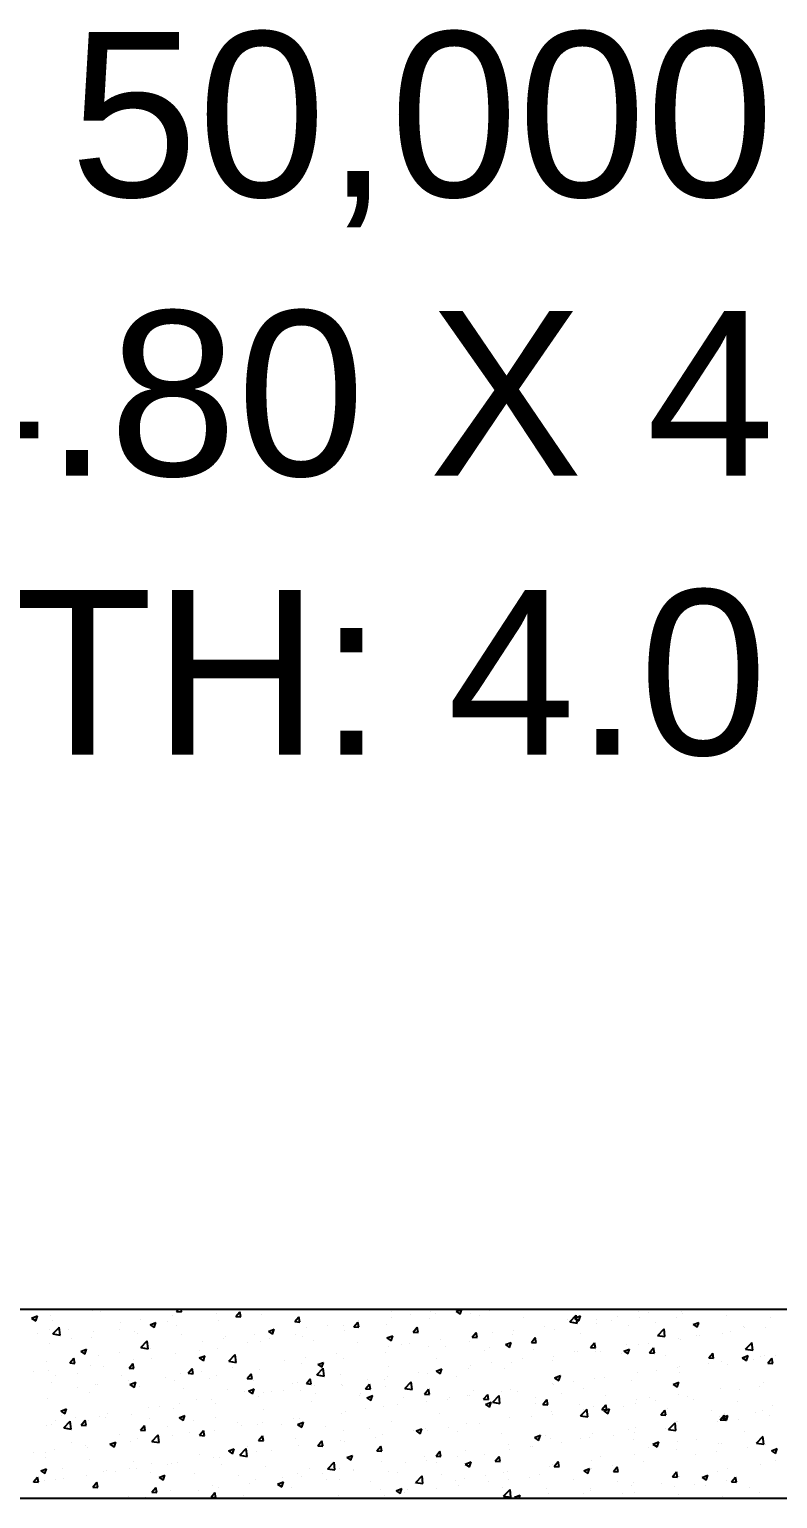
# Model space of a CAD drawing. Header units: millimetres. Extents: x 331487 to 517269, y 198509 to 399936.
# Drawn here: x 445679 to 446587, y 322089 to 323871 of the extents above; entities that cross this region are included whole.
import ezdxf

# ---------------------------------------------------------------- set-up
doc = ezdxf.new("R2010")
doc.units = ezdxf.units.MM
doc.header["$MEASUREMENT"] = 0
doc.layers.add('9th_Column', color=2, linetype='Continuous', lineweight=25)
doc.layers.add('9th_Text', color=7, linetype='Continuous', lineweight=5)
doc.layers.add('COLUMN', color=6, linetype='Continuous')
doc.styles.add('MtXpl_Swis721_Lt_BT', font='swissl.ttf')

msp = doc.modelspace()

# ---------------------------------------------------------------- linework, layer by layer
at = {"layer": '9th_Column'}
for p, q in [((443134.3, 322318.5), (447634.5, 322318.5)), ((447934.5, 322088.7), (442904.3, 322088.5))]:
    msp.add_line(p, q, dxfattribs=at)
at = {"layer": 'COLUMN', "color": 2, "linetype": 'Continuous'}
for p, q in [((445681.5, 322307.4), (445688.5, 322310.1)), ((445681.5, 322307.4), (445686.5, 322304)), ((445686.5, 322304), (445688.5, 322310.1)), ((445705, 322310.3), (445705, 322310.3)), ((445706.4, 322305.1), (445706.4, 322305.1)), ((445755.5, 322316.7), (445755.5, 322316.7)), ((445764.7, 322315.1), (445764.7, 322315.1)), ((445814.2, 322305.3), (445814.2, 322305.3)), ((445852.1, 322310.3), (445852.1, 322310.3)), ((445857.5, 322315.7), (445859.9, 322318.5)), ((445857.5, 322315.7), (445863.5, 322315.2)), ((445863.5, 322315.2), (445862.9, 322318.5)), ((445905.3, 322313.2), (445905.3, 322313.2)), ((445929.3, 322309.4), (445934.1, 322315.2)), ((445929.3, 322309.4), (445935.2, 322308.9)), ((445935.2, 322308.9), (445934.1, 322315.2)), ((445960, 322311.9), (445960, 322311.9)), ((446001, 322303.2), (446005.8, 322308.9)), ((446007, 322302.6), (446005.8, 322308.9)), ((446065, 322317.7), (446065, 322317.7)), ((446118.4, 322315.5), (446118.4, 322315.5)), ((446118.5, 322308.2), (446118.5, 322308.2)), ((446141.1, 322312.4), (446141.1, 322312.4)), ((446164, 322306.6), (446164, 322306.6)), ((446166.1, 322315.7), (446166.1, 322315.7)), ((446171.7, 322313.2), (446171.7, 322313.2)), ((446176.8, 322318.2), (446176.8, 322318.2)), ((446196.7, 322315.6), (446203.7, 322318.3)), ((446196.7, 322315.6), (446201.7, 322312.3)), ((446201.7, 322312.3), (446203.7, 322318.3)), ((446214.5, 322313), (446214.5, 322313)), ((446225.1, 322310.9), (446225.1, 322310.9)), ((446233.8, 322318.5), (446236.6, 322318.1)), ((446236.6, 322318.1), (446236.5, 322318.5)), ((446278.5, 322308.7), (446278.5, 322308.7)), ((446331.9, 322306.4), (446331.9, 322306.4)), ((446334.5, 322303), (446342.3, 322311.1)), ((446340.4, 322307.6), (446347.4, 322310.3)), ((446340.4, 322307.6), (446345.4, 322304.3)), ((446343.3, 322301.5), (446342.2, 322311)), ((446345.4, 322304.3), (446347.4, 322310.3)), ((446364.2, 322317.6), (446364.2, 322317.6)), ((446366.9, 322306.1), (446366.9, 322306.1)), ((446391.9, 322309.4), (446391.9, 322309.4)), ((446417.6, 322315.4), (446417.6, 322315.4)), ((446419, 322308.1), (446419, 322308.1)), ((446429.8, 322314.4), (446429.8, 322314.4)), ((446464.3, 322308.6), (446464.3, 322308.6)), ((446470.3, 322315.2), (446470.3, 322315.2)), ((446471, 322313.1), (446471, 322313.1)), ((446524.3, 322310.8), (446524.3, 322310.8)), ((446577.7, 322308.6), (446577.7, 322308.6)), ((445688.2, 322288.7), (445688.2, 322288.7)), ((445703.7, 322293.8), (445703.7, 322293.8)), ((445707.3, 322288.3), (445716.2, 322286.9)), ((445707.4, 322288.3), (445715.2, 322296.5)), ((445716.2, 322286.9), (445715.1, 322296.4)), ((445726, 322293.7), (445726, 322293.7)), ((445757.1, 322291.6), (445757.1, 322291.6)), ((445788.7, 322293.2), (445788.7, 322293.2)), ((445789.2, 322302), (445789.2, 322302)), ((445806.2, 322291), (445806.2, 322291)), ((445810.5, 322289.3), (445810.5, 322289.3)), ((445825.3, 322299.4), (445832.3, 322302.1)), ((445825.3, 322299.4), (445830.2, 322296)), ((445830.2, 322296), (445832.3, 322302.1)), ((445847, 322303.2), (445847, 322303.2)), ((445857.6, 322298), (445857.6, 322298)), ((445908.1, 322304.4), (445908.1, 322304.4)), ((445951.9, 322287.5), (445951.9, 322287.5)), ((445969, 322291.4), (445976, 322294.1)), ((445969, 322291.4), (445973.9, 322288)), ((445973.9, 322288), (445976, 322294.1)), ((446001, 322303.2), (446007, 322302.6)), ((446001.8, 322288.2), (446001.8, 322288.2)), ((446015, 322295.8), (446015, 322295.8)), ((446040.1, 322299.1), (446040.1, 322299.1)), ((446060.2, 322298.2), (446060.2, 322298.2)), ((446060.7, 322292.1), (446060.7, 322292.1)), ((446072.7, 322296.9), (446077.5, 322302.6)), ((446072.7, 322296.9), (446078.7, 322296.4)), ((446078.7, 322296.4), (446077.5, 322302.6)), ((446077.9, 322304.1), (446077.9, 322304.1)), ((446112.6, 322299.5), (446112.6, 322299.5)), ((446144.4, 322290.6), (446149.3, 322296.4)), ((446144.4, 322290.6), (446150.4, 322290.1)), ((446150.4, 322290.1), (446149.3, 322296.4)), ((446216.2, 322284.3), (446221, 322290.1)), ((446222.1, 322283.8), (446221, 322290.1)), ((446240.8, 322289.5), (446240.8, 322289.5)), ((446265.2, 322287.2), (446265.2, 322287.2)), ((446265.9, 322292.8), (446265.9, 322292.8)), ((446303.7, 322297.8), (446303.7, 322297.8)), ((446316.5, 322294.2), (446316.5, 322294.2)), ((446334.4, 322302.9), (446343.3, 322301.5)), ((446347.6, 322288.6), (446347.6, 322288.6)), ((446367, 322300.6), (446367, 322300.6)), ((446385.3, 322304.2), (446385.3, 322304.2)), ((446405.9, 322298.6), (446405.9, 322298.6)), ((446438.7, 322301.9), (446438.7, 322301.9)), ((446441.2, 322286.4), (446449, 322294.6)), ((446450, 322285), (446448.9, 322294.5)), ((446484.1, 322299.6), (446491.1, 322302.3)), ((446484.1, 322299.6), (446489.1, 322296.3)), ((446489.1, 322296.3), (446491.1, 322302.3)), ((446492, 322299.7), (446492, 322299.7)), ((446519.6, 322288.3), (446519.6, 322288.3)), ((446529.6, 322291.6), (446529.6, 322291.6)), ((446545.4, 322297.4), (446545.4, 322297.4)), ((446546.5, 322296.7), (446546.5, 322296.7)), ((446571.6, 322295.8), (446571.6, 322295.8)), ((445703.8, 322277.1), (445703.8, 322277.1)), ((445730.4, 322283.2), (445730.4, 322283.2)), ((445741.2, 322267.1), (445748.2, 322269.8)), ((445746.2, 322263.8), (445748.2, 322269.8)), ((445754.3, 322283.5), (445754.3, 322283.5)), ((445814, 322271.7), (445822.9, 322270.3)), ((445814.1, 322271.8), (445821.9, 322279.9)), ((445822.9, 322270.3), (445821.8, 322279.8)), ((445825.8, 322270.9), (445825.8, 322270.9)), ((445863.9, 322287.1), (445863.9, 322287.1)), ((445889, 322279.2), (445889, 322279.2)), ((445906.9, 322271.1), (445906.9, 322271.1)), ((445914, 322282.5), (445914, 322282.5)), ((445917.2, 322284.8), (445917.2, 322284.8)), ((445943.5, 322278.2), (445943.5, 322278.2)), ((445958.8, 322278.6), (445958.8, 322278.6)), ((445970.6, 322282.6), (445970.6, 322282.6)), ((446010.2, 322285.7), (446010.2, 322285.7)), ((446024, 322280.3), (446024, 322280.3)), ((446077.4, 322278.1), (446077.4, 322278.1)), ((446112.7, 322283.4), (446119.7, 322286.1)), ((446112.7, 322283.4), (446117.7, 322280)), ((446114.8, 322272.9), (446114.8, 322272.9)), ((446117.7, 322280), (446119.7, 322286.1)), ((446130.8, 322275.8), (446130.8, 322275.8)), ((446139.8, 322276.2), (446139.8, 322276.2)), ((446162.7, 322273.3), (446162.7, 322273.3)), ((446177.7, 322281.2), (446177.7, 322281.2)), ((446184.1, 322273.5), (446184.1, 322273.5)), ((446213.2, 322279.7), (446213.2, 322279.7)), ((446216.2, 322284.3), (446222.1, 322283.8)), ((446237.5, 322271.3), (446237.5, 322271.3)), ((446256.4, 322275.4), (446263.4, 322278.1)), ((446256.4, 322275.4), (446261.4, 322272)), ((446261.4, 322272), (446263.4, 322278.1)), ((446287.9, 322278.1), (446292.7, 322283.8)), ((446287.9, 322278.1), (446293.9, 322277.5)), ((446289.3, 322278.6), (446289.3, 322278.6)), ((446293.9, 322277.5), (446292.7, 322283.8)), ((446359.6, 322271.8), (446364.4, 322277.5)), ((446359.6, 322271.8), (446365.6, 322271.3)), ((446365.6, 322271.3), (446364.4, 322277.5)), ((446365.6, 322270), (446365.6, 322270)), ((446400.1, 322267.4), (446407.1, 322270)), ((446403.5, 322275), (446403.5, 322275)), ((446405.1, 322264), (446407.1, 322270)), ((446417.8, 322274.9), (446417.8, 322274.9)), ((446429.9, 322276.7), (446429.9, 322276.7)), ((446431.3, 322265.5), (446436.2, 322271.3)), ((446437.3, 322265), (446436.2, 322271.3)), ((446441.1, 322286.4), (446450, 322285)), ((446466.7, 322283.3), (446466.7, 322283.3)), ((446469.1, 322281.9), (446469.1, 322281.9)), ((446488.2, 322286.7), (446488.2, 322286.7)), ((446491.7, 322286.6), (446491.7, 322286.6)), ((446547.8, 322269.8), (446556.7, 322268.4)), ((446547.9, 322269.9), (446555.7, 322278)), ((446556.7, 322268.4), (446555.6, 322277.9)), ((445699.7, 322254.3), (445699.7, 322254.3)), ((445728, 322253.1), (445732.8, 322258.8)), ((445728, 322253.1), (445733.9, 322252.5)), ((445733.9, 322252.5), (445732.8, 322258.8)), ((445741.2, 322267.1), (445746.2, 322263.8)), ((445762.9, 322262.6), (445762.9, 322262.6)), ((445787.9, 322265.9), (445787.9, 322265.9)), ((445799.7, 322246.8), (445804.5, 322252.5)), ((445805.7, 322246.2), (445804.5, 322252.5)), ((445805, 322257.7), (445805, 322257.7)), ((445826.9, 322258.2), (445826.9, 322258.2)), ((445856.4, 322264.7), (445856.4, 322264.7)), ((445884.9, 322259.1), (445892, 322261.8)), ((445884.9, 322259.1), (445889.9, 322255.8)), ((445885.2, 322268.2), (445885.2, 322268.2)), ((445889.9, 322255.8), (445891.9, 322261.8)), ((445920.8, 322255.2), (445928.6, 322263.4)), ((445920.8, 322255.1), (445929.7, 322253.8)), ((445929.6, 322253.8), (445928.5, 322263.3)), ((445988.7, 322256.3), (445988.7, 322256.3)), ((446008.9, 322252.4), (446008.9, 322252.4)), ((446013.7, 322259.6), (446013.7, 322259.6)), ((446028.7, 322251.1), (446035.7, 322253.8)), ((446033.6, 322247.8), (446035.7, 322253.8)), ((446051.6, 322264.6), (446051.6, 322264.6)), ((446059.5, 322258.8), (446059.5, 322258.8)), ((446111.4, 322266.3), (446111.4, 322266.3)), ((446172.7, 322258.6), (446172.7, 322258.6)), ((446231, 322268.6), (446231, 322268.6)), ((446239.6, 322253.4), (446239.6, 322253.4)), ((446264, 322253.9), (446264, 322253.9)), ((446277.4, 322258.4), (446277.4, 322258.4)), ((446290.9, 322269), (446290.9, 322269)), ((446313.3, 322256.6), (446313.3, 322256.6)), ((446315.3, 322261), (446315.3, 322261)), ((446340.6, 322266.7), (446340.6, 322266.7)), ((446344.3, 322266.8), (446344.3, 322266.8)), ((446365.8, 322267.4), (446365.8, 322267.4)), ((446371.6, 322266.7), (446371.6, 322266.7)), ((446397.7, 322264.5), (446397.7, 322264.5)), ((446400.1, 322267.4), (446405.1, 322264)), ((446431.3, 322265.5), (446437.3, 322265)), ((446451.1, 322262.3), (446451.1, 322262.3)), ((446503.1, 322259.2), (446507.9, 322265)), ((446503.1, 322259.2), (446509, 322258.7)), ((446503.3, 322252.1), (446503.3, 322252.1)), ((446504.4, 322260), (446504.4, 322260)), ((446509, 322258.7), (446507.9, 322265)), ((446518.4, 322255), (446518.4, 322255)), ((446526.4, 322251.7), (446526.4, 322251.7)), ((446543.8, 322259.3), (446550.8, 322262)), ((446543.8, 322259.3), (446548.8, 322256)), ((446548.8, 322256), (446550.8, 322262)), ((446557.8, 322257.8), (446557.8, 322257.8)), ((446566.4, 322260.4), (446566.4, 322260.4)), ((446570.3, 322262.5), (446570.3, 322262.5)), ((446574.8, 322253), (446579.6, 322258.7)), ((446574.8, 322253), (446580.8, 322252.4)), ((446580.8, 322252.4), (446579.6, 322258.7)), ((446584.7, 322261.7), (446584.7, 322261.7)), ((445684.2, 322242.7), (445684.2, 322242.7)), ((445702.6, 322243.8), (445702.6, 322243.8)), ((445710.2, 322238.2), (445710.2, 322238.2)), ((445737.6, 322240.5), (445737.6, 322240.5)), ((445753.1, 322250.2), (445753.1, 322250.2)), ((445768.6, 322248.2), (445768.6, 322248.2)), ((445791, 322238.2), (445791, 322238.2)), ((445799.7, 322246.8), (445805.7, 322246.3)), ((445844.4, 322236), (445844.4, 322236)), ((445862.6, 322239.7), (445862.6, 322239.7)), ((445871.4, 322240.5), (445876.2, 322246.2)), ((445871.4, 322240.5), (445877.4, 322240)), ((445877.4, 322240), (445876.2, 322246.2)), ((445887.7, 322243), (445887.7, 322243)), ((445897.8, 322233.7), (445897.8, 322233.7)), ((445905.7, 322237.8), (445905.7, 322237.8)), ((445925.6, 322248), (445925.6, 322248)), ((445943.1, 322234.2), (445948, 322240)), ((445943.1, 322234.2), (445949.1, 322233.7)), ((445949.1, 322233.7), (445948, 322240)), ((445957.6, 322245.3), (445957.6, 322245.3)), ((446014.9, 322228), (446019.7, 322233.7)), ((446020.8, 322227.4), (446019.7, 322233.7)), ((446027.5, 322238.6), (446036.4, 322237.2)), ((446027.6, 322238.7), (446035.4, 322246.8)), ((446028.7, 322251.1), (446033.6, 322247.8)), ((446036.4, 322237.2), (446035.3, 322246.7)), ((446056, 322238.6), (446056, 322238.6)), ((446113.5, 322236.8), (446113.5, 322236.8)), ((446114.3, 322248.6), (446114.3, 322248.6)), ((446151.4, 322241.8), (446151.4, 322241.8)), ((446161.5, 322240), (446161.5, 322240)), ((446172.4, 322243.1), (446179.4, 322245.8)), ((446172.4, 322243.1), (446177.3, 322239.8)), ((446177.3, 322239.8), (446179.4, 322245.8)), ((446196.6, 322236.6), (446196.6, 322236.6)), ((446212, 322246.4), (446212, 322246.4)), ((446214.5, 322250.1), (446214.5, 322250.1)), ((446254.9, 322246.6), (446254.9, 322246.6)), ((446316.1, 322235.1), (446323.1, 322237.8)), ((446316.1, 322235.1), (446321.1, 322231.7)), ((446321.1, 322231.7), (446323.1, 322237.8)), ((446364.6, 322234.1), (446364.6, 322234.1)), ((446377.2, 322235.5), (446377.2, 322235.5)), ((446416.5, 322241.6), (446416.5, 322241.6)), ((446440.3, 322243.8), (446440.3, 322243.8)), ((446465.4, 322247.1), (446465.4, 322247.1)), ((446467.9, 322248.6), (446467.9, 322248.6)), ((446468.1, 322241.7), (446468.1, 322241.7)), ((445705.3, 322229.3), (445705.3, 322229.3)), ((445736.6, 322223.1), (445736.6, 322223.1)), ((445751.9, 322216.9), (445751.9, 322216.9)), ((445758.7, 322227.1), (445758.7, 322227.1)), ((445761.6, 322226.4), (445761.6, 322226.4)), ((445799.5, 322231.4), (445799.5, 322231.4)), ((445800.9, 322226.9), (445807.9, 322229.6)), ((445800.9, 322226.9), (445805.9, 322223.5)), ((445803.8, 322224.4), (445803.8, 322224.4)), ((445805.9, 322223.5), (445807.9, 322229.6)), ((445812.1, 322224.8), (445812.1, 322224.8)), ((445855.2, 322231.4), (445855.2, 322231.4)), ((445865.5, 322222.5), (445865.5, 322222.5)), ((445918.8, 322220.3), (445918.8, 322220.3)), ((445939.4, 322218.5), (445939.4, 322218.5)), ((445944.6, 322218.9), (445951.6, 322221.6)), ((445944.6, 322218.9), (445949.6, 322215.5)), ((445949.6, 322215.5), (445951.6, 322221.6)), ((445951.1, 322231.5), (445951.1, 322231.5)), ((445962.4, 322216.9), (445962.4, 322216.9)), ((445972.2, 322218), (445972.2, 322218)), ((445987.4, 322220.2), (445987.4, 322220.2)), ((445997.7, 322228.5), (445997.7, 322228.5)), ((446004.5, 322229.2), (446004.5, 322229.2)), ((446007.7, 322219.1), (446007.7, 322219.1)), ((446014.9, 322228), (446020.8, 322227.4)), ((446025.3, 322225.2), (446025.3, 322225.2)), ((446057.9, 322227), (446057.9, 322227)), ((446058.2, 322225.5), (446058.2, 322225.5)), ((446080, 322216.6), (446080, 322216.6)), ((446086.6, 322221.7), (446091.4, 322227.4)), ((446086.6, 322221.7), (446092.6, 322221.2)), ((446088.5, 322233.5), (446088.5, 322233.5)), ((446092.6, 322221.1), (446091.4, 322227.4)), ((446110.2, 322233), (446110.2, 322233)), ((446111.3, 322224.7), (446111.3, 322224.7)), ((446134.2, 322222), (446143.1, 322220.7)), ((446134.3, 322222.1), (446142.1, 322230.3)), ((446138.3, 322226.6), (446138.3, 322226.6)), ((446143.1, 322220.7), (446142, 322230.2)), ((446158.3, 322215.4), (446163.1, 322221.1)), ((446164.3, 322214.9), (446163.1, 322221.1)), ((446164.7, 322222.4), (446164.7, 322222.4)), ((446218.1, 322220.2), (446218.1, 322220.2)), ((446251.1, 322218.9), (446251.1, 322218.9)), ((446262.8, 322220.6), (446262.8, 322220.6)), ((446271.4, 322217.9), (446271.4, 322217.9)), ((446314.1, 322227.7), (446314.1, 322227.7)), ((446314.3, 322227.2), (446314.3, 322227.2)), ((446339.3, 322230.5), (446339.3, 322230.5)), ((446351.5, 322221.6), (446351.5, 322221.6)), ((446409.8, 322231.7), (446409.8, 322231.7)), ((446459.8, 322227.1), (446466.8, 322229.8)), ((446459.8, 322227.1), (446464.8, 322223.7)), ((446464.8, 322223.7), (446466.8, 322229.8)), ((446517.2, 322221.7), (446517.2, 322221.7)), ((446540.1, 322221), (446540.1, 322221)), ((446565.1, 322224.3), (446565.1, 322224.3)), ((446569.1, 322229.2), (446569.1, 322229.2)), ((445701.4, 322210.5), (445701.4, 322210.5)), ((445822.8, 322198.5), (445822.8, 322198.5)), ((445836.3, 322200.3), (445836.3, 322200.3)), ((445853.9, 322198.1), (445853.9, 322198.1)), ((445861.4, 322203.6), (445861.4, 322203.6)), ((445881.1, 322208.5), (445881.1, 322208.5)), ((445899.2, 322208.6), (445899.2, 322208.6)), ((445904.4, 322204.5), (445904.4, 322204.5)), ((445956.4, 322212), (445956.4, 322212)), ((446021.7, 322206.6), (446021.7, 322206.6)), ((446025.6, 322215.8), (446025.6, 322215.8)), ((446079, 322213.5), (446079, 322213.5)), ((446088.4, 322210.9), (446095.4, 322213.5)), ((446088.4, 322210.9), (446093.3, 322207.5)), ((446093.3, 322207.5), (446095.3, 322213.5)), ((446109, 322199.7), (446109, 322199.7)), ((446125.1, 322202.3), (446125.1, 322202.3)), ((446132.4, 322211.3), (446132.4, 322211.3)), ((446158.3, 322215.4), (446164.3, 322214.9)), ((446160.3, 322206.7), (446160.3, 322206.7)), ((446185.8, 322209), (446185.8, 322209)), ((446188.2, 322210.7), (446188.2, 322210.7)), ((446210.8, 322213.1), (446210.8, 322213.1)), ((446213.3, 322213.9), (446213.3, 322213.9)), ((446230, 322209.1), (446234.9, 322214.9)), ((446230, 322209.1), (446236, 322208.6)), ((446232.1, 322202.8), (446239.1, 322205.5)), ((446232.1, 322202.8), (446237, 322199.5)), ((446234.8, 322201.6), (446234.8, 322201.6)), ((446236, 322208.6), (446234.9, 322214.9)), ((446237, 322199.5), (446239.1, 322205.5)), ((446239.1, 322206.8), (446239.1, 322206.8)), ((446240.9, 322205.5), (446249.8, 322204.1)), ((446241, 322205.6), (446248.8, 322213.7)), ((446249.8, 322204.1), (446248.7, 322213.6)), ((446292.5, 322204.5), (446292.5, 322204.5)), ((446293.1, 322211.6), (446293.1, 322211.6)), ((446301.8, 322202.8), (446306.6, 322208.6)), ((446301.8, 322202.8), (446307.7, 322202.3)), ((446307.7, 322202.3), (446306.6, 322208.6)), ((446324.8, 322215.7), (446324.8, 322215.7)), ((446345.9, 322202.2), (446345.9, 322202.2)), ((446363.4, 322200.8), (446363.4, 322200.8)), ((446373.5, 322196.6), (446378.3, 322202.3)), ((446378.2, 322213.4), (446378.2, 322213.4)), ((446379.5, 322196), (446378.3, 322202.3)), ((446399.3, 322200), (446399.3, 322200)), ((446414, 322204.4), (446414, 322204.4)), ((446415.3, 322208.3), (446415.3, 322208.3)), ((446431.6, 322211.2), (446431.6, 322211.2)), ((446439.1, 322207.7), (446439.1, 322207.7)), ((446466.7, 322215.3), (446466.7, 322215.3)), ((446476.9, 322212.7), (446476.9, 322212.7)), ((446485, 322208.9), (446485, 322208.9)), ((446538.3, 322206.7), (446538.3, 322206.7)), ((446580.6, 322202), (446580.6, 322202)), ((445710.3, 322183.7), (445710.3, 322183.7)), ((445716.9, 322194.6), (445723.9, 322197.3)), ((445716.9, 322194.6), (445721.9, 322191.3)), ((445717.7, 322189.7), (445717.7, 322189.7)), ((445720.7, 322174.4), (445728.4, 322182.5)), ((445721.9, 322191.3), (445723.9, 322197.3)), ((445729.5, 322172.9), (445728.4, 322182.4)), ((445735.3, 322187), (445735.3, 322187)), ((445741.8, 322177.8), (445746.7, 322183.6)), ((445747.8, 322177.3), (445746.7, 322183.6)), ((445750.7, 322183.6), (445750.7, 322183.6)), ((445764.4, 322188.5), (445764.4, 322188.5)), ((445771.1, 322187.4), (445771.1, 322187.4)), ((445773.2, 322192), (445773.2, 322192)), ((445802.6, 322191.1), (445802.6, 322191.1)), ((445824.5, 322185.1), (445824.5, 322185.1)), ((445860.6, 322186.6), (445867.6, 322189.3)), ((445860.6, 322186.6), (445865.6, 322183.3)), ((445865.6, 322183.3), (445867.6, 322189.3)), ((445877.9, 322182.9), (445877.9, 322182.9)), ((445905, 322186.6), (445905, 322186.6)), ((445931.2, 322180.6), (445931.2, 322180.6)), ((445961.1, 322180.8), (445961.1, 322180.8)), ((445963.4, 322196.6), (445963.4, 322196.6)), ((445999, 322185.7), (445999, 322185.7)), ((446004.3, 322178.6), (446011.3, 322181.3)), ((446006.5, 322185.8), (446006.5, 322185.8)), ((446009.3, 322175.2), (446011.3, 322181.3)), ((446057, 322192.2), (446057, 322192.2)), ((446062.2, 322194.1), (446062.2, 322194.1)), ((446087.2, 322197.3), (446087.2, 322197.3)), ((446118.2, 322181.6), (446118.2, 322181.6)), ((446176.5, 322191.6), (446176.5, 322191.6)), ((446261.5, 322187.3), (446261.5, 322187.3)), ((446288, 322187.8), (446288, 322187.8)), ((446312.9, 322194.4), (446312.9, 322194.4)), ((446313, 322191.1), (446313, 322191.1)), ((446347.7, 322189), (446355.5, 322197.2)), ((446347.7, 322188.9), (446356.5, 322187.6)), ((446350.9, 322196.1), (446350.9, 322196.1)), ((446356.5, 322187.6), (446355.4, 322197.1)), ((446373.5, 322196.6), (446379.5, 322196.1)), ((446375.8, 322194.8), (446382.8, 322197.5)), ((446375.8, 322194.8), (446380.8, 322191.5)), ((446380.7, 322191.5), (446382.8, 322197.5)), ((446445.2, 322190.3), (446450, 322196)), ((446445.2, 322190.3), (446451.2, 322189.8)), ((446451.2, 322189.8), (446450, 322196)), ((446452.7, 322197.7), (446452.7, 322197.7)), ((446454.5, 322172.5), (446462.3, 322180.6)), ((446463.3, 322171), (446462.2, 322180.5)), ((446464, 322182), (446464, 322182)), ((446465.5, 322182), (446465.5, 322182)), ((446506.1, 322195.5), (446506.1, 322195.5)), ((446513.8, 322181.6), (446513.8, 322181.6)), ((446516, 322188.4), (446516, 322188.4)), ((446516.9, 322184), (446521.8, 322189.8)), ((446516.9, 322184), (446522.9, 322183.5)), ((446519.5, 322186.8), (446526.5, 322189.5)), ((446519.5, 322186.8), (446524.5, 322183.5)), ((446522.9, 322183.5), (446521.8, 322189.8)), ((446522.3, 322192), (446522.3, 322192)), ((446524.5, 322183.5), (446526.5, 322189.5)), ((446538.8, 322184.9), (446538.8, 322184.9)), ((446559.4, 322193.2), (446559.4, 322193.2)), ((446567.9, 322195.9), (446567.9, 322195.9)), ((446576.7, 322189.8), (446576.7, 322189.8)), ((445700.1, 322177.2), (445700.1, 322177.2)), ((445706.1, 322178.5), (445706.1, 322178.5)), ((445720.6, 322174.3), (445729.5, 322172.9)), ((445741.8, 322177.8), (445747.8, 322177.3)), ((445788.4, 322166.5), (445788.4, 322166.5)), ((445813.6, 322171.6), (445818.4, 322177.3)), ((445813.6, 322171.6), (445819.5, 322171)), ((445819.5, 322171), (445818.4, 322177.3)), ((445827.4, 322157.8), (445835.2, 322166)), ((445836.2, 322156.4), (445835.1, 322165.9)), ((445835.1, 322164.2), (445835.1, 322164.2)), ((445846.7, 322176.6), (445846.7, 322176.6)), ((445852.7, 322164.8), (445852.7, 322164.8)), ((445872.9, 322169.1), (445872.9, 322169.1)), ((445885.3, 322165.3), (445890.1, 322171)), ((445885.3, 322165.3), (445891.3, 322164.8)), ((445891.3, 322164.8), (445890.1, 322171)), ((445903.2, 322171.2), (445903.2, 322171.2)), ((445936.1, 322177.5), (445936.1, 322177.5)), ((445955.2, 322178.7), (445955.2, 322178.7)), ((445957, 322159), (445961.8, 322164.8)), ((445963, 322158.5), (445961.8, 322164.7)), ((445984.6, 322178.4), (445984.6, 322178.4)), ((446004.3, 322178.6), (446009.3, 322175.3)), ((446038, 322176.1), (446038, 322176.1)), ((446059.9, 322171.6), (446059.9, 322171.6)), ((446091.4, 322173.9), (446091.4, 322173.9)), ((446098.8, 322162.9), (446098.8, 322162.9)), ((446107.7, 322166.4), (446107.7, 322166.4)), ((446144.8, 322171.6), (446144.8, 322171.6)), ((446148, 322170.6), (446155, 322173.3)), ((446148, 322170.6), (446153, 322167.2)), ((446153, 322167.2), (446155, 322173.3)), ((446159.1, 322173.4), (446159.1, 322173.4)), ((446161.9, 322171.2), (446161.9, 322171.2)), ((446186.9, 322174.5), (446186.9, 322174.5)), ((446198.2, 322169.4), (446198.2, 322169.4)), ((446209.6, 322179.8), (446209.6, 322179.8)), ((446224.8, 322179.5), (446224.8, 322179.5)), ((446251.5, 322167.1), (446251.5, 322167.1)), ((446291.8, 322162.6), (446298.8, 322165.3)), ((446291.8, 322162.6), (446296.7, 322159.2)), ((446296.7, 322159.2), (446298.8, 322165.3)), ((446304.9, 322164.8), (446304.9, 322164.8)), ((446358.3, 322162.6), (446358.3, 322162.6)), ((446362.2, 322167.5), (446362.2, 322167.5)), ((446387.7, 322165), (446387.7, 322165)), ((446405.6, 322172), (446405.6, 322172)), ((446412.8, 322168.3), (446412.8, 322168.3)), ((446414.1, 322175), (446414.1, 322175)), ((446450.6, 322173.2), (446450.6, 322173.2)), ((446454.4, 322172.4), (446463.3, 322171)), ((446546.2, 322170.1), (446546.2, 322170.1)), ((446561.2, 322155.9), (446569, 322164.1)), ((446566.7, 322162.6), (446566.7, 322162.6)), ((446570, 322154.5), (446568.9, 322164)), ((445709, 322147.6), (445709, 322147.6)), ((445730.1, 322156.5), (445730.1, 322156.5)), ((445746.9, 322152.5), (445746.9, 322152.5)), ((445749.4, 322150.3), (445749.4, 322150.3)), ((445776.6, 322154.4), (445783.6, 322157)), ((445776.6, 322154.4), (445781.6, 322151)), ((445781.6, 322151), (445783.6, 322157)), ((445801.4, 322157.8), (445801.4, 322157.8)), ((445810, 322160.9), (445810, 322160.9)), ((445827.3, 322157.7), (445836.2, 322156.4)), ((445920.3, 322146.4), (445927.3, 322149)), ((445920.3, 322146.4), (445925.3, 322143)), ((445925.3, 322143), (445927.3, 322149)), ((445934.1, 322141.3), (445941.9, 322149.4)), ((445942.9, 322139.8), (445941.8, 322149.3)), ((445943.2, 322151.6), (445943.2, 322151.6)), ((445954, 322145.5), (445954, 322145.5)), ((445957, 322159), (445963, 322158.5)), ((445972.7, 322146.3), (445972.7, 322146.3)), ((446001.5, 322161.6), (446001.5, 322161.6)), ((446005.3, 322152.5), (446005.3, 322152.5)), ((446028.7, 322152.7), (446033.6, 322158.5)), ((446028.7, 322152.7), (446034.7, 322152.2)), ((446034.7, 322152.2), (446033.6, 322158.5)), ((446035.9, 322154.6), (446035.9, 322154.6)), ((446055.8, 322158.9), (446055.8, 322158.9)), ((446060.9, 322157.9), (446060.9, 322157.9)), ((446100.5, 322146.5), (446105.3, 322152.2)), ((446100.5, 322146.5), (446106.4, 322145.9)), ((446106.4, 322145.9), (446105.3, 322152.2)), ((446172.2, 322140.2), (446177, 322145.9)), ((446178.2, 322139.7), (446177, 322145.9)), ((446208.4, 322146.5), (446208.4, 322146.5)), ((446260.3, 322154), (446260.3, 322154)), ((446261.7, 322148.4), (446261.7, 322148.4)), ((446286.7, 322151.7), (446286.7, 322151.7)), ((446289, 322152), (446289, 322152)), ((446311.7, 322161.1), (446311.7, 322161.1)), ((446324.6, 322156.6), (446324.6, 322156.6)), ((446347.3, 322162), (446347.3, 322162)), ((446411.7, 322160.3), (446411.7, 322160.3)), ((446429.6, 322150), (446429.6, 322150)), ((446435.5, 322154.6), (446442.5, 322157.3)), ((446435.5, 322154.6), (446440.4, 322151.2)), ((446440.4, 322151.2), (446442.5, 322157.3)), ((446464.2, 322148.7), (446464.2, 322148.7)), ((446465.1, 322158.1), (446465.1, 322158.1)), ((446487.9, 322160), (446487.9, 322160)), ((446512.5, 322145.4), (446512.5, 322145.4)), ((446514.8, 322155.1), (446514.8, 322155.1)), ((446518.5, 322155.8), (446518.5, 322155.8)), ((446550.4, 322150.4), (446550.4, 322150.4)), ((446561.1, 322155.8), (446570, 322154.5)), ((446571.8, 322153.6), (446571.8, 322153.6)), ((446579.2, 322146.6), (446586.2, 322149.3)), ((446579.2, 322146.6), (446584.2, 322143.2)), ((446584.2, 322143.2), (446586.2, 322149.3)), ((445684, 322144.3), (445684, 322144.3)), ((445698.2, 322138.6), (445698.2, 322138.6)), ((445698.9, 322143.9), (445698.9, 322143.9)), ((445751.6, 322136.3), (445751.6, 322136.3)), ((445805, 322134), (445805, 322134)), ((445826.6, 322131.6), (445826.6, 322131.6)), ((445846.6, 322129.7), (445846.6, 322129.7)), ((445851.5, 322131.6), (445851.5, 322131.6)), ((445858.4, 322131.8), (445858.4, 322131.8)), ((445884.9, 322141.6), (445884.9, 322141.6)), ((445902, 322138), (445902, 322138)), ((445909.8, 322138), (445909.8, 322138)), ((445911.8, 322129.5), (445911.8, 322129.5)), ((445934, 322141.2), (445942.9, 322139.8)), ((445934.8, 322141.3), (445934.8, 322141.3)), ((445965.2, 322127.3), (445965.2, 322127.3)), ((446040.8, 322124.7), (446048.6, 322132.8)), ((446049.6, 322123.3), (446048.5, 322132.8)), ((446064, 322138.3), (446071, 322141)), ((446064, 322138.3), (446069, 322135)), ((446069, 322135), (446071, 322141)), ((446106.5, 322133.1), (446106.5, 322133.1)), ((446135.6, 322131.8), (446135.6, 322131.8)), ((446157.9, 322140.1), (446157.9, 322140.1)), ((446160.6, 322135.1), (446160.6, 322135.1)), ((446172.2, 322140.2), (446178.2, 322139.7)), ((446172.4, 322131.9), (446172.4, 322131.9)), ((446198.5, 322140), (446198.5, 322140)), ((446207.7, 322130.3), (446214.7, 322133)), ((446207.7, 322130.3), (446212.7, 322127)), ((446212.7, 322127), (446214.7, 322133)), ((446230.7, 322142), (446230.7, 322142)), ((446243.9, 322133.9), (446248.7, 322139.7)), ((446243.9, 322133.9), (446249.9, 322133.4)), ((446249.9, 322133.4), (446248.7, 322139.6)), ((446310.5, 322127.8), (446310.5, 322127.8)), ((446313, 322130), (446313, 322130)), ((446315.6, 322127.6), (446320.5, 322133.4)), ((446315.6, 322127.6), (446321.6, 322127.1)), ((446321.6, 322127.1), (446320.5, 322133.4)), ((446361, 322134.2), (446361, 322134.2)), ((446371.3, 322140), (446371.3, 322140)), ((446386.5, 322128.8), (446386.5, 322128.8)), ((446387.4, 322121.4), (446392.2, 322127.1)), ((446393.3, 322120.8), (446392.2, 322127.1)), ((446412.9, 322141.7), (446412.9, 322141.7)), ((446424.3, 322133.8), (446424.3, 322133.8)), ((446487.5, 322142.1), (446487.5, 322142.1)), ((446565.5, 322129.3), (446565.5, 322129.3)), ((446584.4, 322135.1), (446584.4, 322135.1)), ((445684, 322108.9), (445688.8, 322114.6)), ((445690, 322108.4), (445688.8, 322114.6)), ((445692.6, 322122.1), (445699.6, 322124.8)), ((445692.6, 322122.1), (445697.5, 322118.8)), ((445697.5, 322118.8), (445699.6, 322124.8)), ((445697.7, 322110.6), (445697.7, 322110.6)), ((445710, 322111.5), (445710, 322111.5)), ((445719.3, 322125.1), (445719.3, 322125.1)), ((445720.6, 322113.1), (445720.6, 322113.1)), ((445748.2, 322117), (445748.2, 322117)), ((445768.3, 322121.5), (445768.3, 322121.5)), ((445772.7, 322122.9), (445772.7, 322122.9)), ((445783.7, 322121.4), (445783.7, 322121.4)), ((445800.2, 322124.5), (445800.2, 322124.5)), ((445808.8, 322124.7), (445808.8, 322124.7)), ((445826.1, 322120.6), (445826.1, 322120.6)), ((445836.3, 322114.1), (445843.3, 322116.8)), ((445836.3, 322114.1), (445841.3, 322110.7)), ((445841.3, 322110.7), (445843.3, 322116.8)), ((445879.5, 322118.4), (445879.5, 322118.4)), ((445932.9, 322116.1), (445932.9, 322116.1)), ((445952.7, 322112.2), (445952.7, 322112.2)), ((445986.2, 322113.8), (445986.2, 322113.8)), ((446004.1, 322119.2), (446004.1, 322119.2)), ((446009.5, 322115.2), (446009.5, 322115.2)), ((446018.5, 322125), (446018.5, 322125)), ((446034.6, 322118.5), (446034.6, 322118.5)), ((446039.6, 322111.6), (446039.6, 322111.6)), ((446040.7, 322124.6), (446049.6, 322123.3)), ((446054.6, 322125.6), (446054.6, 322125.6)), ((446055.7, 322111.9), (446055.7, 322111.9)), ((446071.9, 322122.8), (446071.9, 322122.8)), ((446072.5, 322123.5), (446072.5, 322123.5)), ((446093, 322109.3), (446093, 322109.3)), ((446114.1, 322121.9), (446114.1, 322121.9)), ((446125.3, 322120.5), (446125.3, 322120.5)), ((446147.6, 322108.2), (446155.3, 322116.3)), ((446156.4, 322106.7), (446155.3, 322116.2)), ((446178.7, 322118.3), (446178.7, 322118.3)), ((446196.3, 322110), (446196.3, 322110)), ((446207.2, 322113.3), (446207.2, 322113.3)), ((446232.1, 322116), (446232.1, 322116)), ((446235.4, 322108.9), (446235.4, 322108.9)), ((446254.7, 322120), (446254.7, 322120)), ((446259.1, 322120.8), (446259.1, 322120.8)), ((446260.4, 322112.2), (446260.4, 322112.2)), ((446285.5, 322113.7), (446285.5, 322113.7)), ((446298.3, 322117.2), (446298.3, 322117.2)), ((446338.8, 322111.5), (446338.8, 322111.5)), ((446351.4, 322122.3), (446358.4, 322125)), ((446351.4, 322122.3), (446356.4, 322119)), ((446356.4, 322119), (446358.4, 322125)), ((446361.4, 322125.5), (446361.4, 322125.5)), ((446387.4, 322121.4), (446393.3, 322120.8)), ((446392.2, 322109.2), (446392.2, 322109.2)), ((446459.1, 322115.1), (446463.9, 322120.8)), ((446459.1, 322115.1), (446465.1, 322114.6)), ((446463, 322115.4), (446463, 322115.4)), ((446465.1, 322114.6), (446463.9, 322120.8)), ((446467.8, 322115), (446467.8, 322115)), ((446495.2, 322114.3), (446502.2, 322117)), ((446495.2, 322114.3), (446500.1, 322111)), ((446500.1, 322111), (446502.2, 322117)), ((446513.5, 322121.8), (446513.5, 322121.8)), ((446524.1, 322111), (446524.1, 322111)), ((446526.1, 322125), (446526.1, 322125)), ((446530.8, 322108.8), (446535.6, 322114.6)), ((446536.8, 322108.3), (446535.6, 322114.5)), ((445682.7, 322108.1), (445682.7, 322108.1)), ((445684, 322108.9), (445690, 322108.4)), ((445755.7, 322102.6), (445760.5, 322108.4)), ((445755.7, 322102.6), (445761.7, 322102.1)), ((445761.7, 322102.1), (445760.5, 322108.4)), ((445798.9, 322091.2), (445798.9, 322091.2)), ((445827.4, 322096.3), (445832.3, 322102.1)), ((445827.4, 322096.3), (445833.4, 322095.8)), ((445833.4, 322095.8), (445832.3, 322102.1)), ((445850.3, 322098.3), (445850.3, 322098.3)), ((445883.5, 322098.6), (445883.5, 322098.6)), ((445899.2, 322090.1), (445904, 322095.8)), ((445900.8, 322104.7), (445900.8, 322104.7)), ((445905.1, 322089.5), (445904, 322095.8)), ((445908.5, 322101.9), (445908.5, 322101.9)), ((445939.1, 322091.9), (445939.1, 322091.9)), ((445946.4, 322106.9), (445946.4, 322106.9)), ((445980, 322106.1), (445987, 322108.8)), ((445980, 322106.1), (445985, 322102.7)), ((445985, 322102.7), (445987, 322108.8)), ((445997.4, 322101.9), (445997.4, 322101.9)), ((446053.4, 322092.3), (446053.4, 322092.3)), ((446105.3, 322099.8), (446105.3, 322099.8)), ((446109.3, 322092.3), (446109.3, 322092.3)), ((446123.7, 322098.1), (446130.7, 322100.8)), ((446123.7, 322098.1), (446128.7, 322094.7)), ((446128.7, 322094.7), (446130.7, 322100.8)), ((446134.3, 322095.6), (446134.3, 322095.6)), ((446138, 322100), (446138, 322100)), ((446146.4, 322107.1), (446146.4, 322107.1)), ((446147.5, 322108.1), (446156.4, 322106.7)), ((446156.7, 322106.9), (446156.7, 322106.9)), ((446172.2, 322100.6), (446172.2, 322100.6)), ((446199.8, 322104.8), (446199.8, 322104.8)), ((446253.2, 322102.6), (446253.2, 322102.6)), ((446254.2, 322091.5), (446263.1, 322090.2)), ((446254.3, 322091.6), (446262.1, 322099.7)), ((446263.1, 322090.2), (446262, 322099.6)), ((446267.4, 322090.1), (446274.4, 322092.8)), ((446273, 322088.6), (446274.4, 322092.8)), ((446306.5, 322100.3), (446306.5, 322100.3)), ((446309.2, 322094.5), (446309.2, 322094.5)), ((446351.2, 322095), (446351.2, 322095)), ((446359.7, 322100.9), (446359.7, 322100.9)), ((446359.9, 322098.1), (446359.9, 322098.1)), ((446398, 322094.4), (446398, 322094.4)), ((446409.5, 322105), (446409.5, 322105)), ((446411.7, 322108.4), (446411.7, 322108.4)), ((446413.3, 322095.8), (446413.3, 322095.8)), ((446445.6, 322107), (446445.6, 322107)), ((446461.2, 322102.7), (446461.2, 322102.7)), ((446466.7, 322093.5), (446466.7, 322093.5)), ((446486.2, 322106), (446486.2, 322106)), ((446499, 322104.7), (446499, 322104.7)), ((446520.1, 322091.3), (446520.1, 322091.3)), ((446530.8, 322108.8), (446536.8, 322108.3)), ((446552.4, 322102.5), (446552.4, 322102.5)), ((446564.3, 322096.1), (446564.3, 322096.1)), ((445820.3, 322090.3), (445820.3, 322090.3)), ((445899.2, 322090.1), (445905.1, 322089.5)), ((445975, 322088.6), (445975.7, 322089.5)), ((445975.9, 322088.6), (445975.7, 322089.5)), ((446079.7, 322090), (446079.7, 322090)), ((446267.4, 322090.1), (446269.5, 322088.6)), ((446360.2, 322089.4), (446360.2, 322089.4)), ((446573.4, 322089), (446573.4, 322089))]:
    msp.add_line(p, q, dxfattribs=at)

# ---------------------------------------------------------------- texts
at = {"layer": '9th_Text', "style": 'MtXpl_Swis721_Lt_BT'}
for s, p in [('CAPACITY: 50,000 LTR', (444175.5, 323667.9)), ('SIZE: 2.75 X 4.80 X 4.6 MTR', (443880.9, 323329.4)), ('LIQUID DEPTH: 4.0 MTR', (444074.8, 322990.9))]:
    msp.add_text(s, height=200, dxfattribs=at).set_placement(p)

doc.saveas('drawing.dxf')
